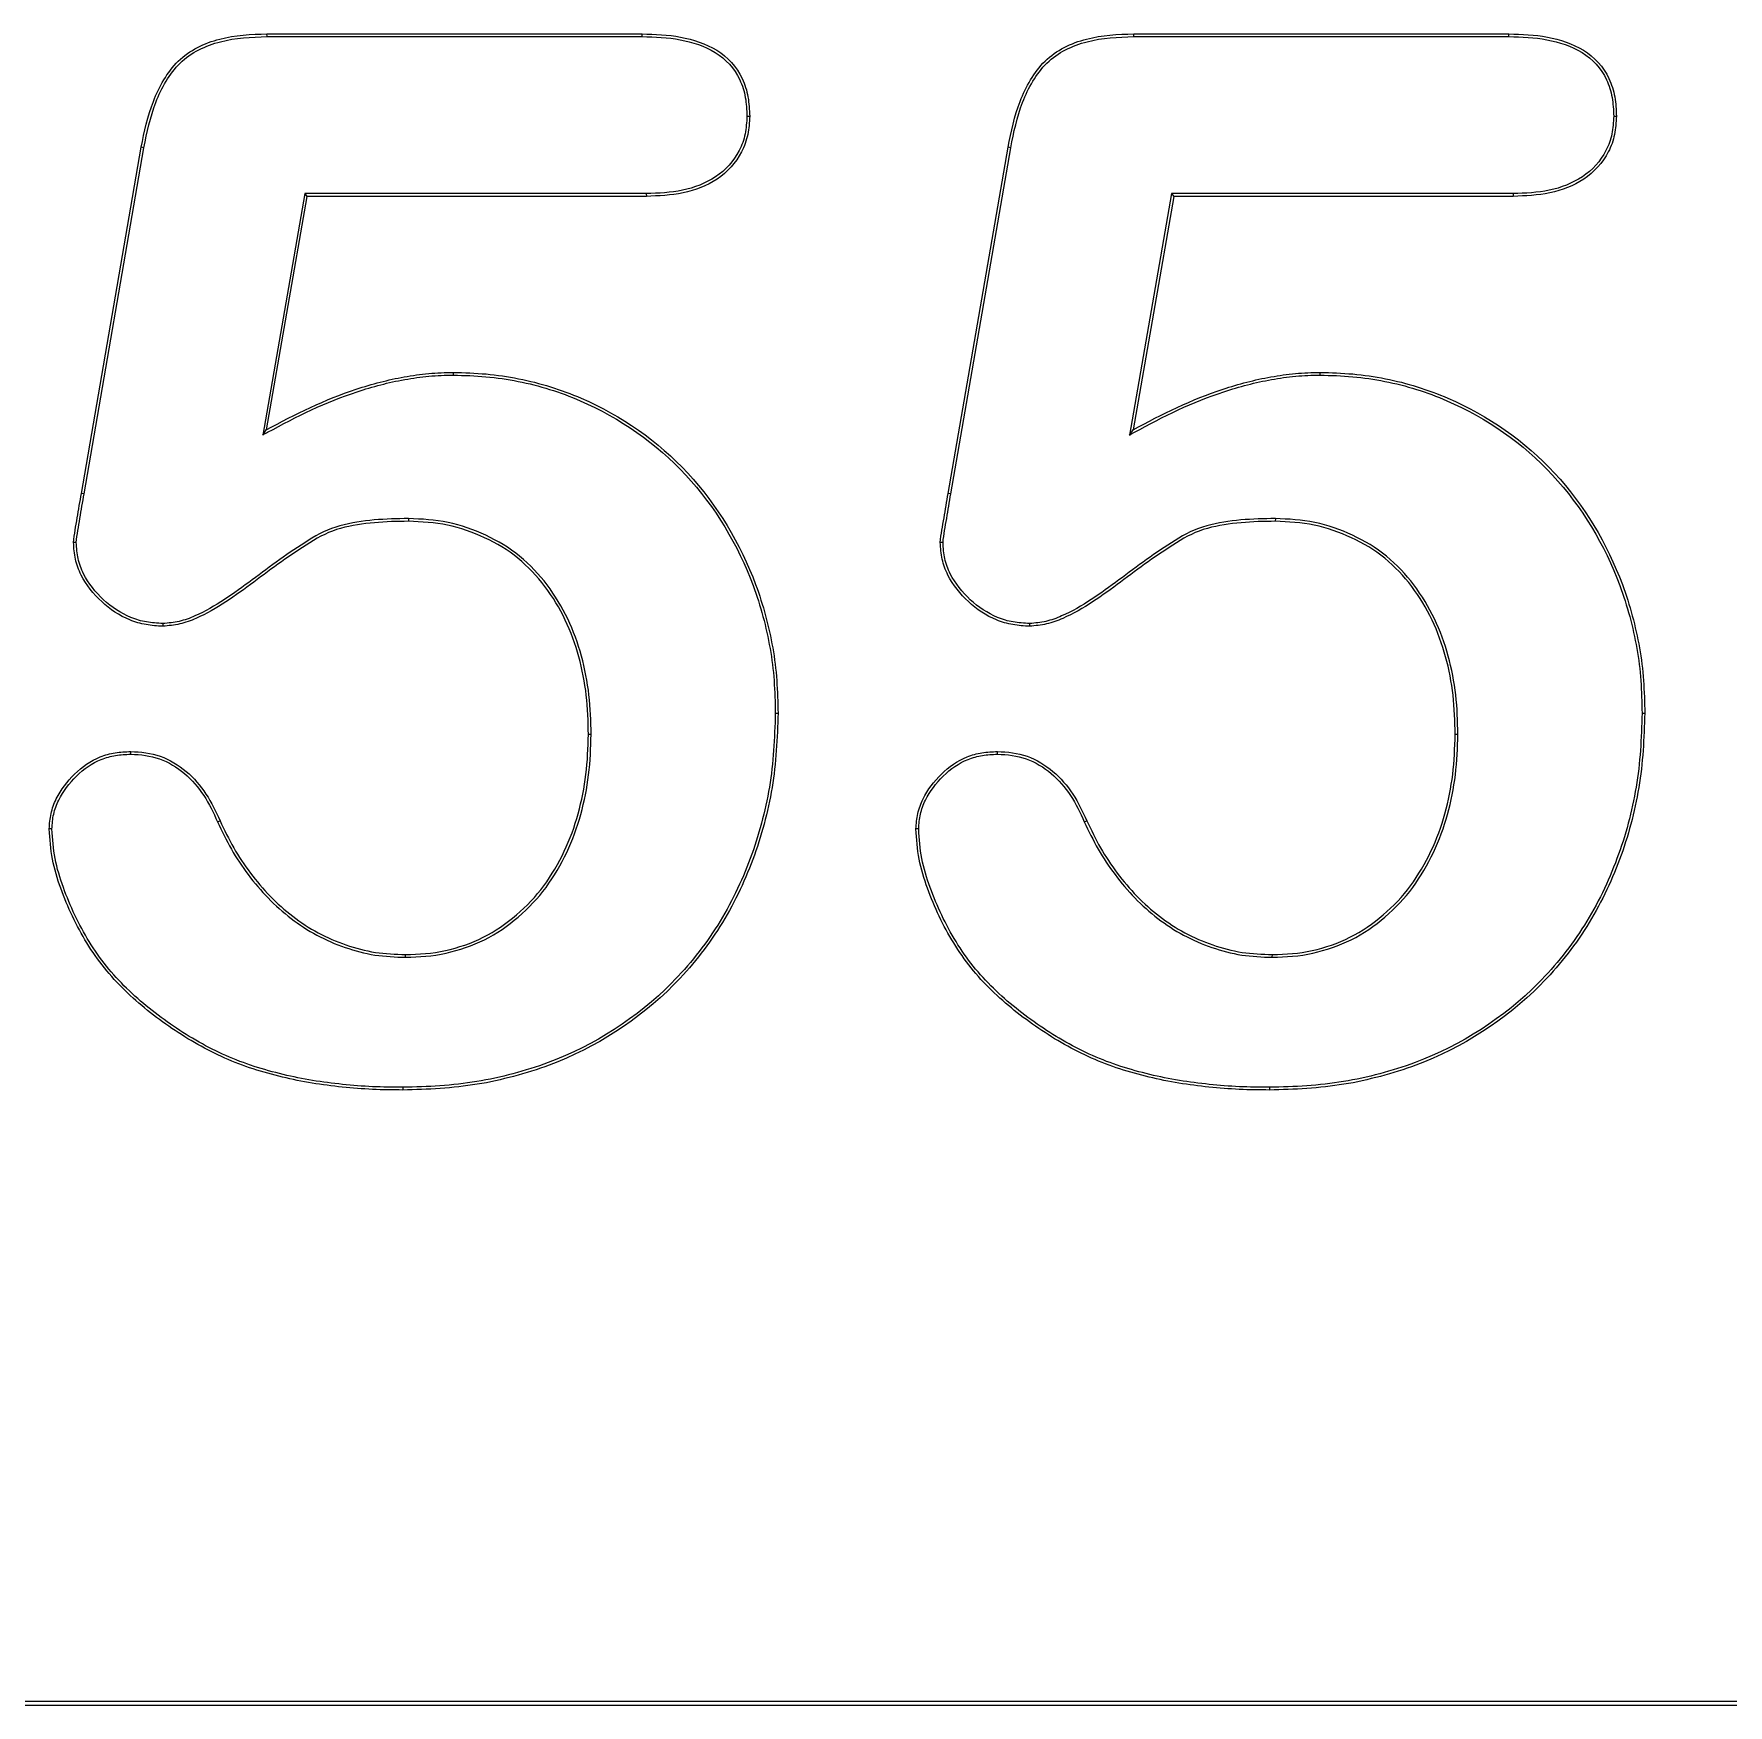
# Model space of a CAD drawing. Header units: millimetres. Extents: x 14 to 415, y 15 to 319.
# Drawn here: x 224.261 to 228.892, y 65.475 to 70.044 of the extents above; entities that cross this region are included whole.
import ezdxf

# ---------------------------------------------------------------- set-up
doc = ezdxf.new("R2010")
doc.units = ezdxf.units.MM
doc.header["$LTSCALE"] = 1.538462
doc.layers.add('Visible (ANSI)', color=7, linetype='Continuous', lineweight=9)
doc.layers.add('Visible Narrow (ANSI)', color=7, linetype='Continuous', lineweight=9)

msp = doc.modelspace()

# ---------------------------------------------------------------- linework, layer by layer
at = {"layer": 'Visible (ANSI)'}
for p, q in [((224.8982, 70.0439), (225.9237, 70.0439)), ((224.8983, 70.0365), (224.8982, 70.0439)), ((224.8983, 70.0365), (225.9236, 70.0365)), ((225.9236, 70.0365), (225.9237, 70.0439)), ((227.2674, 70.0439), (228.2929, 70.0439)), ((227.2675, 70.0365), (227.2674, 70.0439)), ((227.2675, 70.0365), (228.2929, 70.0365)), ((228.2929, 70.0365), (228.2929, 70.0439)), ((226.2102, 69.8189), (226.2176, 69.8189)), ((228.5794, 69.8189), (228.5868, 69.8189)), ((224.3909, 68.7876), (224.5546, 69.7339)), ((224.3982, 68.7863), (224.5618, 69.7325)), ((224.5618, 69.7325), (224.5546, 69.7339)), ((226.7601, 68.7876), (226.9238, 69.7339)), ((226.7674, 68.7863), (226.9311, 69.7325)), ((226.9311, 69.7325), (226.9238, 69.7339)), ((225.0013, 69.6071), (224.8865, 68.9472)), ((225.9351, 69.6071), (225.0013, 69.6071)), ((225.0013, 69.6071), (225.0075, 69.5997)), ((225.9351, 69.6071), (225.9353, 69.5997)), ((227.3705, 69.6071), (227.2557, 68.9472)), ((228.3044, 69.6071), (227.3705, 69.6071)), ((227.3705, 69.6071), (227.3767, 69.5997)), ((228.3044, 69.6071), (228.3045, 69.5997)), ((225.0075, 69.5997), (224.8964, 68.9611)), ((225.9353, 69.5997), (225.0075, 69.5997)), ((227.3767, 69.5997), (227.2657, 68.9611)), ((228.3045, 69.5997), (227.3767, 69.5997)), ((225.4077, 69.111), (225.4078, 69.1184)), ((227.777, 69.111), (227.777, 69.1184)), ((224.8865, 68.9472), (224.8964, 68.9611)), ((227.2557, 68.9472), (227.2657, 68.9611)), ((225.2852, 68.7186), (225.2851, 68.7112)), ((227.6545, 68.7186), (227.6544, 68.7112)), ((224.3769, 68.6533), (224.3695, 68.6534)), ((226.7461, 68.6533), (226.7387, 68.6534)), ((224.6135, 68.4317), (224.6136, 68.4243)), ((226.9827, 68.4317), (226.9828, 68.4243)), ((226.2877, 68.1866), (226.2951, 68.1866)), ((228.6569, 68.1866), (228.6643, 68.1866)), ((225.7842, 68.1287), (225.7768, 68.1287)), ((228.1534, 68.1287), (228.146, 68.1287)), ((224.5257, 68.0745), (224.5257, 68.0819)), ((226.8949, 68.0745), (226.8949, 68.0819)), ((224.7631, 67.8896), (224.7698, 67.8927)), ((227.1323, 67.8896), (227.139, 67.8927)), ((224.3104, 67.8702), (224.303, 67.8702)), ((226.6796, 67.8702), (226.6722, 67.8702)), ((225.277, 67.5192), (225.277, 67.5266)), ((227.6462, 67.5192), (227.6463, 67.5266)), ((225.2695, 67.1638), (225.2695, 67.1564)), ((227.6387, 67.1638), (227.6387, 67.1564)), ((212.8042, 65.4858), (243.2657, 65.4858)), ((212.8042, 65.4747), (243.2657, 65.4747))]:
    msp.add_line(p, q, dxfattribs=at)
for points, knots in [([(224.5546, 69.7339), (224.5629, 69.7763), (224.5719, 69.819), (224.6035, 69.8997), (224.6249, 69.9387), (224.6866, 69.9997), (224.7273, 70.0188), (224.8113, 70.0406), (224.8549, 70.0427), (224.8982, 70.0439)], [0, 0, 0, 0, 0.0001514774, 0.0001514774, 0.0003029548, 0.0003029548, 0.0004544322, 0.0004544322, 0.0006059096, 0.0006059096, 0.0006059096, 0.0006059096]), ([(224.5618, 69.7325), (224.5702, 69.775), (224.5791, 69.817), (224.6101, 69.8964), (224.6311, 69.9345), (224.6907, 69.9934), (224.73, 70.0118), (224.8123, 70.0332), (224.855, 70.0353), (224.8983, 70.0365)], [0, 0, 0, 0, 0.0001482855, 0.0001482855, 0.0002966661, 0.0002966661, 0.0004450468, 0.0004450468, 0.0005933106, 0.0005933106, 0.0005933106, 0.0005933106]), ([(225.9236, 70.0365), (225.9587, 70.0356), (225.9935, 70.0344), (226.0613, 70.0215), (226.0946, 70.0105), (226.1526, 69.9751), (226.1761, 69.9495), (226.1975, 69.9032), (226.2027, 69.8868), (226.2086, 69.8536), (226.2094, 69.8364), (226.2102, 69.8189)], [0, 0, 0, 0, 0.000119465, 0.000119465, 0.0002390366, 0.0002390366, 0.0003586082, 0.0003586082, 0.000418394, 0.000418394, 0.0004777649, 0.0004777649, 0.0004777649, 0.0004777649]), ([(225.9237, 70.0439), (225.9588, 70.043), (225.9942, 70.0418), (226.0633, 70.0287), (226.0974, 70.0175), (226.1575, 69.9808), (226.1822, 69.9538), (226.2044, 69.9057), (226.2099, 69.8887), (226.216, 69.8541), (226.2168, 69.8365), (226.2176, 69.8189)], [0, 0, 0, 0, 0.0001229293, 0.0001229293, 0.0002458585, 0.0002458585, 0.0003687878, 0.0003687878, 0.0004302524, 0.0004302524, 0.0004917171, 0.0004917171, 0.0004917171, 0.0004917171]), ([(226.9238, 69.7339), (226.9321, 69.7763), (226.9412, 69.819), (226.9727, 69.8997), (226.9941, 69.9387), (227.0558, 69.9997), (227.0965, 70.0188), (227.1805, 70.0406), (227.2241, 70.0427), (227.2674, 70.0439)], [0, 0, 0, 0, 0.0001514774, 0.0001514774, 0.0003029548, 0.0003029548, 0.0004544322, 0.0004544322, 0.0006059096, 0.0006059096, 0.0006059096, 0.0006059096]), ([(226.9311, 69.7325), (226.9394, 69.775), (226.9483, 69.817), (226.9793, 69.8964), (227.0004, 69.9345), (227.0599, 69.9934), (227.0992, 70.0118), (227.1815, 70.0332), (227.2242, 70.0353), (227.2675, 70.0365)], [0, 0, 0, 0, 0.0001482855, 0.0001482855, 0.0002966661, 0.0002966661, 0.0004450468, 0.0004450468, 0.0005933106, 0.0005933106, 0.0005933106, 0.0005933106]), ([(228.2929, 70.0439), (228.3281, 70.043), (228.3634, 70.0418), (228.4326, 70.0287), (228.4666, 70.0175), (228.5267, 69.9808), (228.5515, 69.9538), (228.5737, 69.9057), (228.5791, 69.8887), (228.5853, 69.8541), (228.586, 69.8365), (228.5868, 69.8189)], [0, 0, 0, 0, 0.0001229293, 0.0001229293, 0.0002458585, 0.0002458585, 0.0003687878, 0.0003687878, 0.0004302524, 0.0004302524, 0.0004917171, 0.0004917171, 0.0004917171, 0.0004917171]), ([(228.2929, 70.0365), (228.328, 70.0356), (228.3627, 70.0344), (228.4305, 70.0215), (228.4638, 70.0105), (228.5218, 69.9751), (228.5453, 69.9495), (228.5667, 69.9032), (228.5719, 69.8868), (228.5779, 69.8536), (228.5786, 69.8364), (228.5794, 69.8189)], [0, 0, 0, 0, 0.000119465, 0.000119465, 0.0002390366, 0.0002390366, 0.0003586082, 0.0003586082, 0.000418394, 0.000418394, 0.0004777649, 0.0004777649, 0.0004777649, 0.0004777649]), ([(226.2102, 69.8189), (226.2092, 69.8022), (226.2083, 69.786), (226.2018, 69.7544), (226.1964, 69.739), (226.1739, 69.6962), (226.1516, 69.6711), (226.0974, 69.6352), (226.0663, 69.6231), (226.0019, 69.6097), (225.9686, 69.6083), (225.9351, 69.6071)], [0, 0, 0, 0, 0.0000569326, 0.0000569326, 0.0001142814, 0.0001142814, 0.0002289791, 0.0002289791, 0.0003436768, 0.0003436768, 0.0004582167, 0.0004582167, 0.0004582167, 0.0004582167]), ([(226.2176, 69.8189), (226.2166, 69.8021), (226.2157, 69.7853), (226.2089, 69.7523), (226.2033, 69.7362), (226.1797, 69.6916), (226.1566, 69.6656), (226.1005, 69.6284), (226.0685, 69.616), (226.0026, 69.6023), (225.9688, 69.6009), (225.9353, 69.5997)], [0, 0, 0, 0, 0.0000590622, 0.0000590622, 0.0001181244, 0.0001181244, 0.0002362488, 0.0002362488, 0.0003543732, 0.0003543732, 0.0004724975, 0.0004724975, 0.0004724975, 0.0004724975]), ([(228.5794, 69.8189), (228.5785, 69.8022), (228.5775, 69.786), (228.5711, 69.7544), (228.5657, 69.739), (228.5431, 69.6962), (228.5208, 69.6711), (228.4666, 69.6352), (228.4355, 69.6231), (228.3712, 69.6097), (228.3378, 69.6083), (228.3044, 69.6071)], [0, 0, 0, 0, 0.0000569326, 0.0000569326, 0.0001142814, 0.0001142814, 0.0002289791, 0.0002289791, 0.0003436768, 0.0003436768, 0.0004582167, 0.0004582167, 0.0004582167, 0.0004582167]), ([(228.5868, 69.8189), (228.5858, 69.8021), (228.5849, 69.7853), (228.5782, 69.7523), (228.5725, 69.7362), (228.549, 69.6916), (228.5259, 69.6656), (228.4697, 69.6284), (228.4378, 69.616), (228.3719, 69.6023), (228.338, 69.6009), (228.3045, 69.5997)], [0, 0, 0, 0, 0.0000590622, 0.0000590622, 0.0001181244, 0.0001181244, 0.0002362488, 0.0002362488, 0.0003543732, 0.0003543732, 0.0004724975, 0.0004724975, 0.0004724975, 0.0004724975]), ([(224.8865, 68.9472), (224.891, 68.9497), (224.8955, 68.9521), (224.9, 68.9546), (224.9787, 68.9981), (225.0595, 69.0377), (225.1873, 69.0794), (225.2305, 69.091), (225.2966, 69.1027), (225.3188, 69.106), (225.363, 69.1101), (225.3852, 69.1106), (225.4077, 69.111)], [0, 0, 0, 0, 0.0000180911, 0.0000180911, 0.0000180911, 0.0003348151, 0.0003348151, 0.0004931771, 0.0004931771, 0.0005723581, 0.0005723581, 0.0006513195, 0.0006513195, 0.0006513195, 0.0006513195]), ([(224.8964, 68.9611), (224.9753, 69.0046), (225.0567, 69.0445), (225.1852, 69.0865), (225.2289, 69.0982), (225.2955, 69.11), (225.3178, 69.1133), (225.3627, 69.1174), (225.3852, 69.1179), (225.4078, 69.1184)], [0, 0, 0, 0, 0.0003187421, 0.0003187421, 0.0004781131, 0.0004781131, 0.0005577986, 0.0005577986, 0.0006374842, 0.0006374842, 0.0006374842, 0.0006374842]), ([(225.4077, 69.111), (225.4376, 69.1101), (225.4673, 69.1092), (225.5262, 69.1041), (225.5555, 69.0997), (225.6429, 69.0823), (225.6997, 69.0646), (225.8631, 68.9939), (225.9626, 68.925), (226.1233, 68.7505), (226.1857, 68.6469), (226.2475, 68.48), (226.263, 68.4224), (226.2784, 68.3347), (226.2821, 68.3052), (226.2864, 68.2462), (226.287, 68.2164), (226.2877, 68.1866)], [0, 0, 0, 0, 0.000104008, 0.000104008, 0.000208235, 0.000208235, 0.000416688, 0.000416688, 0.000833594, 0.000833594, 0.0012505, 0.0012505, 0.001458953, 0.001458953, 0.00156318, 0.00156318, 0.001667188, 0.001667188, 0.001667188, 0.001667188]), ([(225.4078, 69.1184), (225.4377, 69.1175), (225.4676, 69.1166), (225.5271, 69.1114), (225.5568, 69.107), (225.6448, 69.0895), (225.7022, 69.0715), (225.8669, 69.0003), (225.9674, 68.9308), (226.1294, 68.7548), (226.1923, 68.6504), (226.2546, 68.4821), (226.2702, 68.4241), (226.2857, 68.3357), (226.2894, 68.306), (226.2937, 68.2464), (226.2944, 68.2165), (226.2951, 68.1866)], [0, 0, 0, 0, 0.000105047, 0.000105047, 0.000210093, 0.000210093, 0.000420186, 0.000420186, 0.000840373, 0.000840373, 0.001260559, 0.001260559, 0.001470653, 0.001470653, 0.001575699, 0.001575699, 0.001680746, 0.001680746, 0.001680746, 0.001680746]), ([(227.2557, 68.9472), (227.2602, 68.9497), (227.2647, 68.9521), (227.2692, 68.9546), (227.348, 68.9981), (227.4287, 69.0377), (227.5565, 69.0794), (227.5997, 69.091), (227.6658, 69.1027), (227.688, 69.106), (227.7322, 69.1101), (227.7544, 69.1106), (227.777, 69.111)], [0, 0, 0, 0, 0.0000180911, 0.0000180911, 0.0000180911, 0.0003348151, 0.0003348151, 0.0004931771, 0.0004931771, 0.0005723581, 0.0005723581, 0.0006513195, 0.0006513195, 0.0006513195, 0.0006513195]), ([(227.2657, 68.9611), (227.3445, 69.0046), (227.4259, 69.0445), (227.5545, 69.0865), (227.5981, 69.0982), (227.6647, 69.11), (227.687, 69.1133), (227.7319, 69.1174), (227.7544, 69.1179), (227.777, 69.1184)], [0, 0, 0, 0, 0.0003187421, 0.0003187421, 0.0004781131, 0.0004781131, 0.0005577986, 0.0005577986, 0.0006374842, 0.0006374842, 0.0006374842, 0.0006374842]), ([(227.777, 69.1184), (227.8069, 69.1175), (227.8368, 69.1166), (227.8963, 69.1114), (227.926, 69.107), (228.014, 69.0895), (228.0714, 69.0715), (228.2361, 69.0003), (228.3366, 68.9308), (228.4987, 68.7548), (228.5615, 68.6504), (228.6238, 68.4821), (228.6394, 68.4241), (228.6549, 68.3357), (228.6587, 68.306), (228.663, 68.2464), (228.6636, 68.2165), (228.6643, 68.1866)], [0, 0, 0, 0, 0.000105047, 0.000105047, 0.000210093, 0.000210093, 0.000420186, 0.000420186, 0.000840373, 0.000840373, 0.001260559, 0.001260559, 0.001470653, 0.001470653, 0.001575699, 0.001575699, 0.001680746, 0.001680746, 0.001680746, 0.001680746]), ([(227.777, 69.111), (227.8068, 69.1101), (227.8365, 69.1092), (227.8954, 69.1041), (227.9248, 69.0997), (228.0121, 69.0823), (228.0689, 69.0646), (228.2323, 68.9939), (228.3319, 68.925), (228.4925, 68.7505), (228.5549, 68.6469), (228.6167, 68.48), (228.6322, 68.4224), (228.6476, 68.3347), (228.6513, 68.3052), (228.6556, 68.2462), (228.6562, 68.2164), (228.6569, 68.1866)], [0, 0, 0, 0, 0.000104008, 0.000104008, 0.000208235, 0.000208235, 0.000416688, 0.000416688, 0.000833594, 0.000833594, 0.0012505, 0.0012505, 0.001458953, 0.001458953, 0.00156318, 0.00156318, 0.001667188, 0.001667188, 0.001667188, 0.001667188]), ([(224.3695, 68.6534), (224.3714, 68.676), (224.3758, 68.6982), (224.3834, 68.7429), (224.3871, 68.7652), (224.3909, 68.7876)], [0, 0, 0, 0, 0.0000802844, 0.0000802844, 0.0001605687, 0.0001605687, 0.0001605687, 0.0001605687]), ([(224.3769, 68.6533), (224.3788, 68.675), (224.3831, 68.6971), (224.3907, 68.7416), (224.3944, 68.764), (224.3982, 68.7863)], [0, 0, 0, 0, 0.0000792929, 0.0000792929, 0.0001592143, 0.0001592143, 0.0001592143, 0.0001592143]), ([(226.7387, 68.6534), (226.7407, 68.676), (226.745, 68.6982), (226.7526, 68.7429), (226.7564, 68.7652), (226.7601, 68.7876)], [0, 0, 0, 0, 0.0000802844, 0.0000802844, 0.0001605687, 0.0001605687, 0.0001605687, 0.0001605687]), ([(226.7461, 68.6533), (226.748, 68.675), (226.7523, 68.6971), (226.7599, 68.7416), (226.7637, 68.764), (226.7674, 68.7863)], [0, 0, 0, 0, 0.0000792929, 0.0000792929, 0.0001592143, 0.0001592143, 0.0001592143, 0.0001592143]), ([(225.2852, 68.7186), (225.2852, 68.7186), (225.2851, 68.7186), (225.2851, 68.7186), (225.2227, 68.7181), (225.1592, 68.7158), (225.0668, 68.6906), (225.0376, 68.6758), (224.9847, 68.6419), (224.9586, 68.6248), (224.8821, 68.5703), (224.8334, 68.5311), (224.756, 68.4802), (224.7293, 68.4648), (224.6871, 68.4463), (224.6728, 68.441), (224.6439, 68.4345), (224.6289, 68.4331), (224.6135, 68.4317)], [0, 0, 0, 0, 0.0000001913, 0.0000001913, 0.0000001913, 0.0002236854, 0.0002236854, 0.0003354324, 0.0003354324, 0.0004471795, 0.0004471795, 0.0006706735, 0.0006706735, 0.0007824206, 0.0007824206, 0.0008382941, 0.0008382941, 0.0008935075, 0.0008935075, 0.0008935075, 0.0008935075]), ([(225.2851, 68.7112), (225.2232, 68.7107), (225.1597, 68.7083), (225.0695, 68.6837), (225.0414, 68.6695), (224.9888, 68.6358), (224.9628, 68.6187), (224.8867, 68.5644), (224.838, 68.5253), (224.7598, 68.4739), (224.7328, 68.4583), (224.6898, 68.4394), (224.6751, 68.434), (224.6448, 68.4272), (224.6292, 68.4257), (224.6136, 68.4243)], [0, 0, 0, 0, 0.0002234215, 0.0002234215, 0.0003351323, 0.0003351323, 0.0004468431, 0.0004468431, 0.0006702646, 0.0006702646, 0.0007819754, 0.0007819754, 0.0008378308, 0.0008378308, 0.0008936862, 0.0008936862, 0.0008936862, 0.0008936862]), ([(225.7768, 68.1287), (225.776, 68.1645), (225.7751, 68.2002), (225.7669, 68.2712), (225.7601, 68.3064), (225.732, 68.4099), (225.7011, 68.4758), (225.6365, 68.5615), (225.6119, 68.5877), (225.5564, 68.6328), (225.5255, 68.6515), (225.4606, 68.6814), (225.4267, 68.6933), (225.3567, 68.7081), (225.3208, 68.71), (225.2851, 68.7112)], [0, 0, 0, 0, 0.000125601, 0.000125601, 0.000251202, 0.000251202, 0.000502404, 0.000502404, 0.000628006, 0.000628006, 0.000753607, 0.000753607, 0.000879208, 0.000879208, 0.001004809, 0.001004809, 0.001004809, 0.001004809]), ([(225.7842, 68.1287), (225.7842, 68.1288), (225.7842, 68.1288), (225.7842, 68.1289), (225.7834, 68.1646), (225.7825, 68.2007), (225.7742, 68.2724), (225.7673, 68.308), (225.7389, 68.4126), (225.7076, 68.4794), (225.6421, 68.5663), (225.6171, 68.5931), (225.5605, 68.639), (225.5291, 68.6579), (225.4632, 68.6883), (225.4288, 68.7004), (225.3576, 68.7154), (225.321, 68.7174), (225.2854, 68.7186), (225.2853, 68.7186), (225.2853, 68.7186), (225.2852, 68.7186)], [0, 0, 0, 0, 0.000000217, 0.000000217, 0.000000217, 0.000127502, 0.000127502, 0.000254787, 0.000254787, 0.000509356, 0.000509356, 0.000636641, 0.000636641, 0.000763926, 0.000763926, 0.000891211, 0.000891211, 0.001018496, 0.001018496, 0.001018496, 0.001018687, 0.001018687, 0.001018687, 0.001018687]), ([(227.6545, 68.7186), (227.6544, 68.7186), (227.6544, 68.7186), (227.6543, 68.7186), (227.5919, 68.7181), (227.5284, 68.7158), (227.4361, 68.6906), (227.4068, 68.6758), (227.3539, 68.6419), (227.3279, 68.6248), (227.2514, 68.5703), (227.2026, 68.5311), (227.1253, 68.4802), (227.0985, 68.4648), (227.0563, 68.4463), (227.0421, 68.441), (227.0132, 68.4345), (226.9981, 68.4331), (226.9827, 68.4317)], [0, 0, 0, 0, 0.0000001913, 0.0000001913, 0.0000001913, 0.0002236854, 0.0002236854, 0.0003354324, 0.0003354324, 0.0004471795, 0.0004471795, 0.0006706735, 0.0006706735, 0.0007824206, 0.0007824206, 0.0008382941, 0.0008382941, 0.0008935075, 0.0008935075, 0.0008935075, 0.0008935075]), ([(227.6544, 68.7112), (227.5924, 68.7107), (227.5289, 68.7083), (227.4387, 68.6837), (227.4106, 68.6695), (227.3581, 68.6358), (227.332, 68.6187), (227.2559, 68.5644), (227.2072, 68.5253), (227.1291, 68.4739), (227.102, 68.4583), (227.059, 68.4394), (227.0443, 68.434), (227.014, 68.4272), (226.9984, 68.4257), (226.9828, 68.4243)], [0, 0, 0, 0, 0.0002234215, 0.0002234215, 0.0003351323, 0.0003351323, 0.0004468431, 0.0004468431, 0.0006702646, 0.0006702646, 0.0007819754, 0.0007819754, 0.0008378308, 0.0008378308, 0.0008936862, 0.0008936862, 0.0008936862, 0.0008936862]), ([(228.146, 68.1287), (228.1452, 68.1645), (228.1444, 68.2002), (228.1361, 68.2712), (228.1293, 68.3064), (228.1012, 68.4099), (228.0703, 68.4758), (228.0058, 68.5615), (227.9811, 68.5877), (227.9256, 68.6328), (227.8948, 68.6515), (227.8298, 68.6814), (227.7959, 68.6933), (227.7259, 68.7081), (227.6901, 68.71), (227.6544, 68.7112)], [0, 0, 0, 0, 0.000125601, 0.000125601, 0.000251202, 0.000251202, 0.000502404, 0.000502404, 0.000628006, 0.000628006, 0.000753607, 0.000753607, 0.000879208, 0.000879208, 0.001004809, 0.001004809, 0.001004809, 0.001004809]), ([(228.1534, 68.1287), (228.1534, 68.1288), (228.1534, 68.1288), (228.1534, 68.1289), (228.1526, 68.1646), (228.1518, 68.2007), (228.1434, 68.2724), (228.1365, 68.308), (228.1081, 68.4126), (228.0769, 68.4794), (228.0113, 68.5663), (227.9863, 68.5931), (227.9298, 68.639), (227.8983, 68.6579), (227.8325, 68.6883), (227.798, 68.7004), (227.7268, 68.7154), (227.6902, 68.7174), (227.6546, 68.7186), (227.6546, 68.7186), (227.6545, 68.7186), (227.6545, 68.7186)], [0, 0, 0, 0, 0.000000217, 0.000000217, 0.000000217, 0.000127502, 0.000127502, 0.000254787, 0.000254787, 0.000509356, 0.000509356, 0.000636641, 0.000636641, 0.000763926, 0.000763926, 0.000891211, 0.000891211, 0.001018496, 0.001018496, 0.001018496, 0.001018687, 0.001018687, 0.001018687, 0.001018687]), ([(224.6136, 68.4243), (224.5982, 68.4252), (224.5828, 68.4261), (224.5526, 68.4314), (224.5377, 68.4358), (224.4949, 68.4532), (224.469, 68.4706), (224.4239, 68.5125), (224.4042, 68.5367), (224.3833, 68.578), (224.3779, 68.5926), (224.3714, 68.6226), (224.3704, 68.638), (224.3695, 68.6534)], [0, 0, 0, 0, 0.0000542311, 0.0000542311, 0.0001084622, 0.0001084622, 0.0002169244, 0.0002169244, 0.0003253866, 0.0003253866, 0.0003796177, 0.0003796177, 0.0004338488, 0.0004338488, 0.0004338488, 0.0004338488]), ([(224.6135, 68.4317), (224.5983, 68.4326), (224.5834, 68.4335), (224.5544, 68.4386), (224.5401, 68.4428), (224.4986, 68.4597), (224.4735, 68.4765), (224.4295, 68.5174), (224.4103, 68.5411), (224.3902, 68.5808), (224.385, 68.5948), (224.3788, 68.6233), (224.3778, 68.638), (224.3769, 68.6533)], [0, 0, 0, 0, 0.0000519619, 0.0000519619, 0.0001045551, 0.0001045551, 0.0002097415, 0.0002097415, 0.000314928, 0.000314928, 0.0003675212, 0.0003675212, 0.0004194966, 0.0004194966, 0.0004194966, 0.0004194966]), ([(226.9828, 68.4243), (226.9674, 68.4252), (226.9521, 68.4261), (226.9218, 68.4314), (226.907, 68.4358), (226.8641, 68.4532), (226.8382, 68.4706), (226.7931, 68.5125), (226.7734, 68.5367), (226.7526, 68.578), (226.7471, 68.5926), (226.7406, 68.6226), (226.7396, 68.638), (226.7387, 68.6534)], [0, 0, 0, 0, 0.0000542311, 0.0000542311, 0.0001084622, 0.0001084622, 0.0002169244, 0.0002169244, 0.0003253866, 0.0003253866, 0.0003796177, 0.0003796177, 0.0004338488, 0.0004338488, 0.0004338488, 0.0004338488]), ([(226.9827, 68.4317), (226.9675, 68.4326), (226.9526, 68.4335), (226.9236, 68.4386), (226.9093, 68.4428), (226.8678, 68.4597), (226.8427, 68.4765), (226.7987, 68.5174), (226.7795, 68.5411), (226.7594, 68.5808), (226.7542, 68.5948), (226.748, 68.6233), (226.747, 68.638), (226.7461, 68.6533)], [0, 0, 0, 0, 0.0000519619, 0.0000519619, 0.0001045551, 0.0001045551, 0.0002097415, 0.0002097415, 0.000314928, 0.000314928, 0.0003675212, 0.0003675212, 0.0004194966, 0.0004194966, 0.0004194966, 0.0004194966]), ([(226.2951, 68.1866), (226.2931, 68.1186), (226.2902, 68.0505), (226.2672, 67.9163), (226.2498, 67.8502), (226.2023, 67.7227), (226.1725, 67.6611), (226.1004, 67.5458), (226.0577, 67.4923), (225.9141, 67.3474), (225.7969, 67.2723), (225.6378, 67.2123), (225.6053, 67.2024), (225.5395, 67.1851), (225.5063, 67.1774), (225.4056, 67.1613), (225.3374, 67.1576), (225.2695, 67.1564)], [0, 0, 0, 0, 0.000238029, 0.000238029, 0.000476059, 0.000476059, 0.000714088, 0.000714088, 0.000952118, 0.000952118, 0.001428177, 0.001428177, 0.001547191, 0.001547191, 0.001666206, 0.001666206, 0.001904236, 0.001904236, 0.001904236, 0.001904236]), ([(226.2877, 68.1866), (226.2857, 68.1186), (226.2828, 68.0512), (226.26, 67.9181), (226.2427, 67.8523), (226.1956, 67.7258), (226.1659, 67.6645), (226.0944, 67.5503), (226.0521, 67.4972), (225.9096, 67.3534), (225.7933, 67.2788), (225.6354, 67.2193), (225.6032, 67.2095), (225.5378, 67.1923), (225.5049, 67.1847), (225.405, 67.1687), (225.3372, 67.165), (225.2695, 67.1638)], [0, 0, 0, 0, 0.000236175, 0.000236175, 0.000472569, 0.000472569, 0.000708962, 0.000708962, 0.000945355, 0.000945355, 0.001418141, 0.001418141, 0.001536337, 0.001536337, 0.001654534, 0.001654534, 0.00189082, 0.00189082, 0.00189082, 0.00189082]), ([(228.6643, 68.1866), (228.6623, 68.1186), (228.6594, 68.0505), (228.6365, 67.9163), (228.6191, 67.8502), (228.5716, 67.7227), (228.5417, 67.6611), (228.4696, 67.5458), (228.4269, 67.4923), (228.2833, 67.3474), (228.1661, 67.2723), (228.007, 67.2123), (227.9745, 67.2024), (227.9087, 67.1851), (227.8755, 67.1774), (227.7748, 67.1613), (227.7067, 67.1576), (227.6387, 67.1564)], [0, 0, 0, 0, 0.000238029, 0.000238029, 0.000476059, 0.000476059, 0.000714088, 0.000714088, 0.000952118, 0.000952118, 0.001428177, 0.001428177, 0.001547191, 0.001547191, 0.001666206, 0.001666206, 0.001904236, 0.001904236, 0.001904236, 0.001904236]), ([(228.6569, 68.1866), (228.6549, 68.1186), (228.6521, 68.0512), (228.6293, 67.9181), (228.6119, 67.8523), (228.5648, 67.7258), (228.5352, 67.6645), (228.4637, 67.5503), (228.4213, 67.4972), (228.2788, 67.3534), (228.1626, 67.2788), (228.0047, 67.2193), (227.9725, 67.2095), (227.907, 67.1923), (227.8741, 67.1847), (227.7743, 67.1687), (227.7064, 67.165), (227.6387, 67.1638)], [0, 0, 0, 0, 0.000236175, 0.000236175, 0.000472569, 0.000472569, 0.000708962, 0.000708962, 0.000945355, 0.000945355, 0.001418141, 0.001418141, 0.001536337, 0.001536337, 0.001654534, 0.001654534, 0.00189082, 0.00189082, 0.00189082, 0.00189082]), ([(225.277, 67.5266), (225.3136, 67.5277), (225.3502, 67.5296), (225.4216, 67.5458), (225.4566, 67.5576), (225.522, 67.5902), (225.5523, 67.6112), (225.6078, 67.6589), (225.6333, 67.6853), (225.6981, 67.7739), (225.7293, 67.8414), (225.7585, 67.9471), (225.7656, 67.9831), (225.7746, 68.0556), (225.7758, 68.0922), (225.7768, 68.1287)], [0, 0, 0, 0, 0.000128924, 0.000128924, 0.000257849, 0.000257849, 0.000386773, 0.000386773, 0.000515697, 0.000515697, 0.000773546, 0.000773546, 0.00090247, 0.00090247, 0.001031395, 0.001031395, 0.001031395, 0.001031395]), ([(225.277, 67.5192), (225.2771, 67.5192), (225.2772, 67.5192), (225.2773, 67.5192), (225.3137, 67.5203), (225.3513, 67.5223), (225.4238, 67.5388), (225.4592, 67.5506), (225.5259, 67.5839), (225.5568, 67.6052), (225.613, 67.6536), (225.639, 67.6805), (225.7047, 67.7705), (225.7362, 67.8386), (225.7657, 67.9455), (225.7728, 67.9818), (225.782, 68.0551), (225.7832, 68.092), (225.7842, 68.1285), (225.7842, 68.1286), (225.7842, 68.1287), (225.7842, 68.1287)], [0, 0, 0, 0, 0.000000289, 0.000000289, 0.000000289, 0.000130832, 0.000130832, 0.000261375, 0.000261375, 0.000391917, 0.000391917, 0.00052246, 0.00052246, 0.000783546, 0.000783546, 0.000914089, 0.000914089, 0.001044632, 0.001044632, 0.001044632, 0.00104485, 0.00104485, 0.00104485, 0.00104485]), ([(227.6462, 67.5192), (227.6463, 67.5192), (227.6464, 67.5192), (227.6465, 67.5192), (227.683, 67.5203), (227.7205, 67.5223), (227.793, 67.5388), (227.8285, 67.5506), (227.8952, 67.5839), (227.926, 67.6052), (227.9822, 67.6536), (228.0082, 67.6805), (228.074, 67.7705), (228.1054, 67.8386), (228.135, 67.9455), (228.1421, 67.9818), (228.1512, 68.0551), (228.1524, 68.092), (228.1534, 68.1285), (228.1534, 68.1286), (228.1534, 68.1287), (228.1534, 68.1287)], [0, 0, 0, 0, 0.000000289, 0.000000289, 0.000000289, 0.000130832, 0.000130832, 0.000261375, 0.000261375, 0.000391917, 0.000391917, 0.00052246, 0.00052246, 0.000783546, 0.000783546, 0.000914089, 0.000914089, 0.001044632, 0.001044632, 0.001044632, 0.00104485, 0.00104485, 0.00104485, 0.00104485]), ([(227.6463, 67.5266), (227.6829, 67.5277), (227.7195, 67.5296), (227.7908, 67.5458), (227.8258, 67.5576), (227.8912, 67.5902), (227.9215, 67.6112), (227.977, 67.6589), (228.0026, 67.6853), (228.0673, 67.7739), (228.0985, 67.8414), (228.1277, 67.9471), (228.1348, 67.9831), (228.1438, 68.0556), (228.145, 68.0922), (228.146, 68.1287)], [0, 0, 0, 0, 0.000128924, 0.000128924, 0.000257849, 0.000257849, 0.000386773, 0.000386773, 0.000515697, 0.000515697, 0.000773546, 0.000773546, 0.00090247, 0.00090247, 0.001031395, 0.001031395, 0.001031395, 0.001031395]), ([(224.303, 67.8702), (224.3039, 67.8843), (224.3049, 67.8985), (224.3111, 67.926), (224.316, 67.9395), (224.3348, 67.9776), (224.3523, 68.0003), (224.3926, 68.04), (224.4162, 68.0565), (224.4557, 68.0724), (224.4694, 68.0762), (224.4973, 68.0806), (224.5115, 68.0812), (224.5257, 68.0819)], [0, 0, 0, 0, 0.0000495378, 0.0000495378, 0.0000990756, 0.0000990756, 0.0001981512, 0.0001981512, 0.0002972268, 0.0002972268, 0.0003467646, 0.0003467646, 0.0003963024, 0.0003963024, 0.0003963024, 0.0003963024]), ([(224.5257, 68.0819), (224.553, 68.0808), (224.5808, 68.0782), (224.6325, 68.0596), (224.6564, 68.0451), (224.6983, 68.0096), (224.7163, 67.9884), (224.7466, 67.9426), (224.7584, 67.9177), (224.7698, 67.8927)], [0, 0, 0, 0, 0.0000963662, 0.0000963662, 0.0001927323, 0.0001927323, 0.0002890985, 0.0002890985, 0.0003854647, 0.0003854647, 0.0003854647, 0.0003854647]), ([(226.6722, 67.8702), (226.6731, 67.8843), (226.6741, 67.8985), (226.6803, 67.926), (226.6853, 67.9395), (226.704, 67.9776), (226.7215, 68.0003), (226.7619, 68.04), (226.7855, 68.0565), (226.8249, 68.0724), (226.8387, 68.0762), (226.8666, 68.0806), (226.8807, 68.0812), (226.8949, 68.0819)], [0, 0, 0, 0, 0.0000495378, 0.0000495378, 0.0000990756, 0.0000990756, 0.0001981512, 0.0001981512, 0.0002972268, 0.0002972268, 0.0003467646, 0.0003467646, 0.0003963024, 0.0003963024, 0.0003963024, 0.0003963024]), ([(226.8949, 68.0819), (226.9222, 68.0808), (226.95, 68.0782), (227.0017, 68.0596), (227.0256, 68.0451), (227.0676, 68.0096), (227.0855, 67.9884), (227.1159, 67.9426), (227.1277, 67.9177), (227.139, 67.8927)], [0, 0, 0, 0, 0.0000963662, 0.0000963662, 0.0001927323, 0.0001927323, 0.0002890985, 0.0002890985, 0.0003854647, 0.0003854647, 0.0003854647, 0.0003854647]), ([(224.3104, 67.8702), (224.3113, 67.8842), (224.3122, 67.8976), (224.3181, 67.9238), (224.3229, 67.9367), (224.3409, 67.9734), (224.358, 67.9956), (224.3973, 68.0342), (224.42, 68.0501), (224.458, 68.0653), (224.4711, 68.069), (224.4979, 68.0732), (224.5116, 68.0738), (224.5257, 68.0745)], [0, 0, 0, 0, 0.0000473713, 0.0000473713, 0.0000952611, 0.0000952611, 0.0001910409, 0.0001910409, 0.0002868206, 0.0002868206, 0.0003347104, 0.0003347104, 0.0003822415, 0.0003822415, 0.0003822415, 0.0003822415]), ([(224.5257, 68.0745), (224.5529, 68.0734), (224.5794, 68.0709), (224.629, 68.0529), (224.6522, 68.0389), (224.693, 68.0045), (224.7104, 67.9839), (224.7402, 67.939), (224.7517, 67.9147), (224.763, 67.8897), (224.763, 67.8897), (224.7631, 67.8896), (224.7631, 67.8896)], [0, 0, 0, 0, 0.0000934674, 0.0000934674, 0.0001872972, 0.0001872972, 0.000281127, 0.000281127, 0.0003749568, 0.0003749568, 0.0003749568, 0.0003750467, 0.0003750467, 0.0003750467, 0.0003750467]), ([(226.6796, 67.8702), (226.6805, 67.8842), (226.6815, 67.8976), (226.6873, 67.9238), (226.6921, 67.9367), (226.7102, 67.9734), (226.7272, 67.9956), (226.7665, 68.0342), (226.7892, 68.0501), (226.8272, 68.0653), (226.8404, 68.069), (226.8671, 68.0732), (226.8809, 68.0738), (226.8949, 68.0745)], [0, 0, 0, 0, 0.0000473713, 0.0000473713, 0.0000952611, 0.0000952611, 0.0001910409, 0.0001910409, 0.0002868206, 0.0002868206, 0.0003347104, 0.0003347104, 0.0003822415, 0.0003822415, 0.0003822415, 0.0003822415]), ([(226.8949, 68.0745), (226.9222, 68.0734), (226.9486, 68.0709), (226.9983, 68.0529), (227.0214, 68.0389), (227.0622, 68.0045), (227.0797, 67.9839), (227.1094, 67.939), (227.1209, 67.9147), (227.1323, 67.8897), (227.1323, 67.8897), (227.1323, 67.8896), (227.1323, 67.8896)], [0, 0, 0, 0, 0.0000934674, 0.0000934674, 0.0001872972, 0.0001872972, 0.000281127, 0.000281127, 0.0003749568, 0.0003749568, 0.0003749568, 0.0003750467, 0.0003750467, 0.0003750467, 0.0003750467]), ([(224.7698, 67.8927), (224.7817, 67.8678), (224.7937, 67.8428), (224.8209, 67.7948), (224.8363, 67.7717), (224.8863, 67.7055), (224.9247, 67.6651), (225.0125, 67.5977), (225.0616, 67.571), (225.1403, 67.5443), (225.1671, 67.537), (225.2217, 67.5286), (225.2493, 67.5276), (225.277, 67.5266)], [0, 0, 0, 0, 0.0000971504, 0.0000971504, 0.0001943007, 0.0001943007, 0.0003886014, 0.0003886014, 0.0005829022, 0.0005829022, 0.0006800525, 0.0006800525, 0.0007772029, 0.0007772029, 0.0007772029, 0.0007772029]), ([(227.139, 67.8927), (227.1509, 67.8678), (227.1629, 67.8428), (227.1901, 67.7948), (227.2055, 67.7717), (227.2556, 67.7055), (227.2939, 67.6651), (227.3817, 67.5977), (227.4308, 67.571), (227.5095, 67.5443), (227.5363, 67.537), (227.5909, 67.5286), (227.6186, 67.5276), (227.6463, 67.5266)], [0, 0, 0, 0, 0.0000971504, 0.0000971504, 0.0001943007, 0.0001943007, 0.0003886014, 0.0003886014, 0.0005829022, 0.0005829022, 0.0006800525, 0.0006800525, 0.0007772029, 0.0007772029, 0.0007772029, 0.0007772029]), ([(225.2695, 67.1564), (225.2419, 67.1566), (225.2142, 67.1568), (225.159, 67.1593), (225.1314, 67.1616), (225.0488, 67.17), (224.9941, 67.1788), (224.8865, 67.2045), (224.8335, 67.2212), (224.7323, 67.2659), (224.6842, 67.2937), (224.5928, 67.3561), (224.5492, 67.3904), (224.4699, 67.4678), (224.4349, 67.5112), (224.3772, 67.6056), (224.3534, 67.6559), (224.3252, 67.734), (224.3172, 67.7606), (224.3065, 67.8149), (224.3046, 67.8425), (224.303, 67.8702)], [0, 0, 0, 0, 0.000097636, 0.000097636, 0.000195272, 0.000195272, 0.000390544, 0.000390544, 0.000585816, 0.000585816, 0.000781088, 0.000781088, 0.00097636, 0.00097636, 0.001171632, 0.001171632, 0.001366904, 0.001366904, 0.00146454, 0.00146454, 0.001562177, 0.001562177, 0.001562177, 0.001562177]), ([(225.2695, 67.1638), (225.2418, 67.164), (225.2143, 67.1642), (225.1595, 67.1666), (225.1321, 67.169), (225.0497, 67.1773), (224.9955, 67.186), (224.8885, 67.2117), (224.8361, 67.2282), (224.7358, 67.2725), (224.6881, 67.3), (224.5973, 67.362), (224.5539, 67.3961), (224.4754, 67.4727), (224.4409, 67.5155), (224.3838, 67.609), (224.3601, 67.6589), (224.3323, 67.7362), (224.3243, 67.7625), (224.3138, 67.8157), (224.312, 67.8426), (224.3104, 67.8702)], [0, 0, 0, 0, 0.00009672, 0.00009672, 0.000193548, 0.000193548, 0.000387203, 0.000387203, 0.000580858, 0.000580858, 0.000774512, 0.000774512, 0.000968167, 0.000968167, 0.001161822, 0.001161822, 0.001355477, 0.001355477, 0.001452305, 0.001452305, 0.001548595, 0.001548595, 0.001548595, 0.001548595]), ([(224.7631, 67.8896), (224.7631, 67.8896), (224.7631, 67.8896), (224.7631, 67.8895), (224.7751, 67.8646), (224.7871, 67.8395), (224.8146, 67.7908), (224.8302, 67.7675), (224.8808, 67.7006), (224.9196, 67.6596), (225.0085, 67.5914), (225.0585, 67.5642), (225.1382, 67.5372), (225.1654, 67.5298), (225.2211, 67.5212), (225.2491, 67.5202), (225.2768, 67.5192), (225.2769, 67.5192), (225.2769, 67.5192), (225.277, 67.5192)], [0, 0, 0, 0, 0.0000000937, 0.0000000937, 0.0000000937, 0.0000984473, 0.0000984473, 0.0001968009, 0.0001968009, 0.000393508, 0.000393508, 0.0005902151, 0.0005902151, 0.0006885687, 0.0006885687, 0.0007869223, 0.0007869223, 0.0007869223, 0.0007872091, 0.0007872091, 0.0007872091, 0.0007872091]), ([(227.6387, 67.1564), (227.6111, 67.1566), (227.5834, 67.1568), (227.5282, 67.1593), (227.5006, 67.1616), (227.418, 67.17), (227.3633, 67.1788), (227.2557, 67.2045), (227.2028, 67.2212), (227.1016, 67.2659), (227.0534, 67.2937), (226.962, 67.3561), (226.9184, 67.3904), (226.8391, 67.4678), (226.8041, 67.5112), (226.7464, 67.6056), (226.7226, 67.6559), (226.6944, 67.734), (226.6864, 67.7606), (226.6757, 67.8149), (226.6738, 67.8425), (226.6722, 67.8702)], [0, 0, 0, 0, 0.000097636, 0.000097636, 0.000195272, 0.000195272, 0.000390544, 0.000390544, 0.000585816, 0.000585816, 0.000781088, 0.000781088, 0.00097636, 0.00097636, 0.001171632, 0.001171632, 0.001366904, 0.001366904, 0.00146454, 0.00146454, 0.001562177, 0.001562177, 0.001562177, 0.001562177]), ([(227.6387, 67.1638), (227.6111, 67.164), (227.5835, 67.1642), (227.5287, 67.1666), (227.5013, 67.169), (227.419, 67.1773), (227.3648, 67.186), (227.2578, 67.2117), (227.2053, 67.2282), (227.105, 67.2725), (227.0573, 67.3), (226.9665, 67.362), (226.9232, 67.3961), (226.8447, 67.4727), (226.8102, 67.5155), (226.753, 67.609), (226.7294, 67.6589), (226.7015, 67.7362), (226.6936, 67.7625), (226.6831, 67.8157), (226.6812, 67.8426), (226.6796, 67.8702)], [0, 0, 0, 0, 0.00009672, 0.00009672, 0.000193548, 0.000193548, 0.000387203, 0.000387203, 0.000580858, 0.000580858, 0.000774512, 0.000774512, 0.000968167, 0.000968167, 0.001161822, 0.001161822, 0.001355477, 0.001355477, 0.001452305, 0.001452305, 0.001548595, 0.001548595, 0.001548595, 0.001548595]), ([(227.1323, 67.8896), (227.1323, 67.8896), (227.1323, 67.8896), (227.1323, 67.8895), (227.1443, 67.8646), (227.1563, 67.8395), (227.1838, 67.7908), (227.1994, 67.7675), (227.25, 67.7006), (227.2888, 67.6596), (227.3778, 67.5914), (227.4278, 67.5642), (227.5074, 67.5372), (227.5347, 67.5298), (227.5903, 67.5212), (227.6183, 67.5202), (227.646, 67.5192), (227.6461, 67.5192), (227.6462, 67.5192), (227.6462, 67.5192)], [0, 0, 0, 0, 0.0000000937, 0.0000000937, 0.0000000937, 0.0000984473, 0.0000984473, 0.0001968009, 0.0001968009, 0.000393508, 0.000393508, 0.0005902151, 0.0005902151, 0.0006885687, 0.0006885687, 0.0007869223, 0.0007869223, 0.0007869223, 0.0007872091, 0.0007872091, 0.0007872091, 0.0007872091])]:
    msp.add_open_spline(points, degree=3, knots=knots, dxfattribs=at)
at = {"layer": 'Visible Narrow (ANSI)'}
for p, q in [((224.3982, 68.7863), (224.3909, 68.7876)), ((226.7674, 68.7863), (226.7601, 68.7876))]:
    msp.add_line(p, q, dxfattribs=at)

doc.saveas('drawing.dxf')
